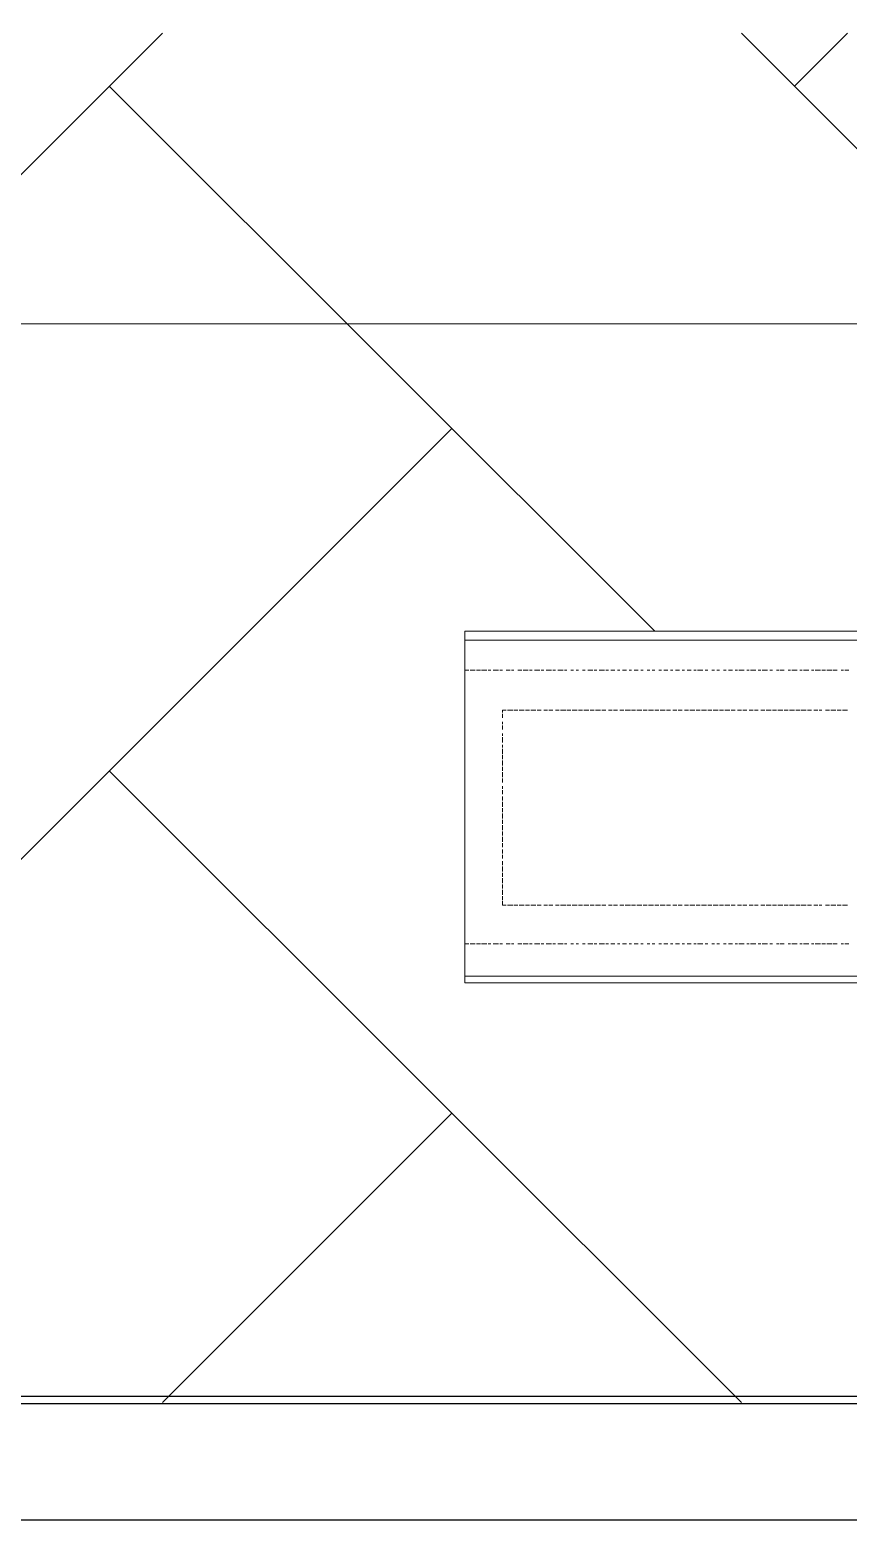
# Model space of a CAD drawing. Header units: millimetres. Extents: x 2928 to 3112, y 1220 to 1280.
# Drawn here: x 2973.754 to 2974.809, y 1236.874 to 1238.796 of the extents above; entities that cross this region are included whole.
import ezdxf

# ---------------------------------------------------------------- set-up
doc = ezdxf.new("R2010")
doc.units = ezdxf.units.MM

msp = doc.modelspace()

# ---------------------------------------------------------------- linework, layer by layer
at = {"color": 7, "linetype": 'Continuous', "lineweight": -2, "true_color": 0x000007}
for points in [[(2937.08126, 1265.3073), (2937.07792, 1267.474), (2938.98795, 1267.474), (2985.45528, 1267.474), (2985.45528, 1236.87356), (2938.98795, 1236.87356), (2937.08126, 1236.87356), (2937.08126, 1238.60692)], [(2937.23126, 1265.3073), (2937.23126, 1267.32399), (2938.98795, 1267.32399), (2985.30528, 1267.32399), (2985.30528, 1237.02356), (2938.98795, 1237.02356), (2937.22793, 1237.02356), (2937.22793, 1238.60692)]]:
    msp.add_lwpolyline(points, close=True, dxfattribs=at)
at = {"color": 9, "linetype": 'Continuous', "lineweight": 13, "true_color": 0xbababa}
for points in [[(2972.97344, 1237.84024), (2973.92512, 1238.79192), (2973.92512, 1238.79192)], [(2975.1818, 1238.28191), (2974.67179, 1238.79192), (2974.67179, 1238.79192)], [(2974.74013, 1238.72358), (2974.80846, 1238.79192), (2974.80846, 1238.79192)], [(2974.56013, 1238.02024), (2973.85678, 1238.72358), (2973.85678, 1238.72358)], [(2973.04177, 1237.02523), (2974.29846, 1238.28191), (2974.29846, 1238.28191)], [(2974.67179, 1237.02523), (2973.85678, 1237.84024), (2973.85678, 1237.84024)], [(2973.92512, 1237.02523), (2974.29846, 1237.39857), (2974.29846, 1237.39857)]]:
    msp.add_lwpolyline(points, dxfattribs=at)
at = {"color": 253, "linetype": 'Continuous', "lineweight": 5, "true_color": 0x9a9a9a}
for points in [[(2957.39321, 1238.41691), (2982.93191, 1238.41691), (2982.93191, 1238.41691)], [(2976.33182, 1238.00857), (2974.31512, 1238.00857), (2974.31512, 1238.00857)], [(2976.33182, 1237.57524), (2974.31512, 1237.57524), (2974.31512, 1237.57524)]]:
    msp.add_lwpolyline(points, dxfattribs=at)
at = {"color": 7, "linetype": 'Continuous', "lineweight": 20, "true_color": 0x000007}
msp.add_lwpolyline([(2976.33182, 1237.5669), (2974.31512, 1237.5669), (2974.31512, 1238.02024), (2976.33182, 1238.02024)], close=True, dxfattribs=at)
at = {"color": 252, "linetype": 'Continuous', "lineweight": 13, "true_color": 0x989898}
for points in [[(2974.31512, 1237.97024), (2974.32012, 1237.97024), (2974.32012, 1237.97024)], [(2974.32179, 1237.97024), (2974.32846, 1237.97024), (2974.32846, 1237.97024)], [(2974.33012, 1237.97024), (2974.33512, 1237.97024), (2974.33512, 1237.97024)], [(2974.33679, 1237.97024), (2974.34346, 1237.97024), (2974.34346, 1237.97024)], [(2974.34512, 1237.97024), (2974.34846, 1237.97024), (2974.34846, 1237.97024)], [(2974.35179, 1237.97024), (2974.35846, 1237.97024), (2974.35846, 1237.97024)], [(2974.36012, 1237.97024), (2974.36346, 1237.97024), (2974.36346, 1237.97024)], [(2974.36846, 1237.97024), (2974.37346, 1237.97024), (2974.37346, 1237.97024)], [(2974.37512, 1237.97024), (2974.37846, 1237.97024), (2974.37846, 1237.97024)], [(2974.38346, 1237.97024), (2974.38846, 1237.97024), (2974.38846, 1237.97024)], [(2974.39012, 1237.97024), (2974.39679, 1237.97024), (2974.39679, 1237.97024)], [(2974.39846, 1237.97024), (2974.40179, 1237.97024), (2974.40179, 1237.97024)], [(2974.40512, 1237.97024), (2974.41179, 1237.97024), (2974.41179, 1237.97024)], [(2974.41346, 1237.97024), (2974.41679, 1237.97024), (2974.41679, 1237.97024)], [(2974.42012, 1237.97024), (2974.42679, 1237.97024), (2974.42679, 1237.97024)], [(2974.42846, 1237.97024), (2974.43179, 1237.97024), (2974.43179, 1237.97024)], [(2974.43512, 1237.97024), (2974.44179, 1237.97024), (2974.44179, 1237.97024)], [(2974.44346, 1237.97024), (2974.44679, 1237.97024), (2974.44679, 1237.97024)], [(2974.45179, 1237.97024), (2974.45512, 1237.97024), (2974.45512, 1237.97024)], [(2974.45846, 1237.97024), (2974.46179, 1237.97024), (2974.46179, 1237.97024)], [(2974.46679, 1237.97024), (2974.47012, 1237.97024), (2974.47012, 1237.97024)], [(2974.47346, 1237.97024), (2974.48012, 1237.97024), (2974.48012, 1237.97024)], [(2974.48179, 1237.97024), (2974.48512, 1237.97024), (2974.48512, 1237.97024)], [(2974.48846, 1237.97024), (2974.49512, 1237.97024), (2974.49512, 1237.97024)], [(2974.49679, 1237.97024), (2974.50012, 1237.97024), (2974.50012, 1237.97024)], [(2974.50346, 1237.97024), (2974.50846, 1237.97024), (2974.50846, 1237.97024)], [(2974.51179, 1237.97024), (2974.51512, 1237.97024), (2974.51512, 1237.97024)], [(2974.51846, 1237.97024), (2974.52346, 1237.97024), (2974.52346, 1237.97024)], [(2974.52679, 1237.97024), (2974.53013, 1237.97024), (2974.53013, 1237.97024)], [(2974.53346, 1237.97024), (2974.53846, 1237.97024), (2974.53846, 1237.97024)], [(2974.54179, 1237.97024), (2974.54513, 1237.97024), (2974.54513, 1237.97024)], [(2974.55013, 1237.97024), (2974.55346, 1237.97024), (2974.55346, 1237.97024)], [(2974.55679, 1237.97024), (2974.56013, 1237.97024), (2974.56013, 1237.97024)], [(2974.56513, 1237.97024), (2974.56846, 1237.97024), (2974.56846, 1237.97024)], [(2974.57179, 1237.97024), (2974.57679, 1237.97024), (2974.57679, 1237.97024)], [(2974.58013, 1237.97024), (2974.58346, 1237.97024), (2974.58346, 1237.97024)], [(2974.58679, 1237.97024), (2974.59179, 1237.97024), (2974.59179, 1237.97024)], [(2974.59513, 1237.97024), (2974.59846, 1237.97024), (2974.59846, 1237.97024)], [(2974.60179, 1237.97024), (2974.60679, 1237.97024), (2974.60679, 1237.97024)], [(2974.61013, 1237.97024), (2974.61346, 1237.97024), (2974.61346, 1237.97024)], [(2974.61513, 1237.97024), (2974.62179, 1237.97024), (2974.62179, 1237.97024)], [(2974.62513, 1237.97024), (2974.62846, 1237.97024), (2974.62846, 1237.97024)], [(2974.63346, 1237.97024), (2974.63679, 1237.97024), (2974.63679, 1237.97024)], [(2974.64013, 1237.97024), (2974.64346, 1237.97024), (2974.64346, 1237.97024)], [(2974.64846, 1237.97024), (2974.65179, 1237.97024), (2974.65179, 1237.97024)], [(2974.65513, 1237.97024), (2974.66013, 1237.97024), (2974.66013, 1237.97024)], [(2974.66346, 1237.97024), (2974.66679, 1237.97024), (2974.66679, 1237.97024)], [(2974.66846, 1237.97024), (2974.67513, 1237.97024), (2974.67513, 1237.97024)], [(2974.67846, 1237.97024), (2974.68179, 1237.97024), (2974.68179, 1237.97024)], [(2974.68346, 1237.97024), (2974.69013, 1237.97024), (2974.69013, 1237.97024)], [(2974.69346, 1237.97024), (2974.69679, 1237.97024), (2974.69679, 1237.97024)], [(2974.69846, 1237.97024), (2974.70513, 1237.97024), (2974.70513, 1237.97024)], [(2974.70846, 1237.97024), (2974.71179, 1237.97024), (2974.71179, 1237.97024)], [(2974.71679, 1237.97024), (2974.72013, 1237.97024), (2974.72013, 1237.97024)], [(2974.72179, 1237.97024), (2974.72679, 1237.97024), (2974.72679, 1237.97024)], [(2974.73179, 1237.97024), (2974.73513, 1237.97024), (2974.73513, 1237.97024)], [(2974.73679, 1237.97024), (2974.74346, 1237.97024), (2974.74346, 1237.97024)], [(2974.74679, 1237.97024), (2974.75013, 1237.97024), (2974.75013, 1237.97024)], [(2974.75179, 1237.97024), (2974.75846, 1237.97024), (2974.75846, 1237.97024)], [(2974.7618, 1237.97024), (2974.76513, 1237.97024), (2974.76513, 1237.97024)], [(2974.7668, 1237.97024), (2974.77346, 1237.97024), (2974.77346, 1237.97024)], [(2974.77513, 1237.97024), (2974.78013, 1237.97024), (2974.78013, 1237.97024)], [(2974.7818, 1237.97024), (2974.78846, 1237.97024), (2974.78846, 1237.97024)], [(2974.79013, 1237.97024), (2974.79513, 1237.97024), (2974.79513, 1237.97024)], [(2974.80013, 1237.97024), (2974.80346, 1237.97024), (2974.80346, 1237.97024)], [(2974.80513, 1237.97024), (2974.81013, 1237.97024), (2974.81013, 1237.97024)], [(2974.36346, 1237.91524), (2974.36346, 1237.91857), (2974.36846, 1237.91857)], [(2974.37012, 1237.91857), (2974.37679, 1237.91857), (2974.37679, 1237.91857)], [(2974.37846, 1237.91857), (2974.38346, 1237.91857), (2974.38346, 1237.91857)], [(2974.38512, 1237.91857), (2974.39179, 1237.91857), (2974.39179, 1237.91857)], [(2974.39346, 1237.91857), (2974.39846, 1237.91857), (2974.39846, 1237.91857)], [(2974.40012, 1237.91857), (2974.40679, 1237.91857), (2974.40679, 1237.91857)], [(2974.40846, 1237.91857), (2974.41346, 1237.91857), (2974.41346, 1237.91857)], [(2974.41679, 1237.91857), (2974.42179, 1237.91857), (2974.42179, 1237.91857)], [(2974.42346, 1237.91857), (2974.42846, 1237.91857), (2974.42846, 1237.91857)], [(2974.43179, 1237.91857), (2974.43679, 1237.91857), (2974.43679, 1237.91857)], [(2974.43846, 1237.91857), (2974.44512, 1237.91857), (2974.44512, 1237.91857)], [(2974.44679, 1237.91857), (2974.45179, 1237.91857), (2974.45179, 1237.91857)], [(2974.45346, 1237.91857), (2974.46012, 1237.91857), (2974.46012, 1237.91857)], [(2974.46179, 1237.91857), (2974.46679, 1237.91857), (2974.46679, 1237.91857)], [(2974.46846, 1237.91857), (2974.47512, 1237.91857), (2974.47512, 1237.91857)], [(2974.47679, 1237.91857), (2974.48179, 1237.91857), (2974.48179, 1237.91857)], [(2974.48346, 1237.91857), (2974.49012, 1237.91857), (2974.49012, 1237.91857)], [(2974.49179, 1237.91857), (2974.49679, 1237.91857), (2974.49679, 1237.91857)], [(2974.50012, 1237.91857), (2974.50512, 1237.91857), (2974.50512, 1237.91857)], [(2974.50679, 1237.91857), (2974.51179, 1237.91857), (2974.51179, 1237.91857)], [(2974.51512, 1237.91857), (2974.52012, 1237.91857), (2974.52012, 1237.91857)], [(2974.52179, 1237.91857), (2974.52846, 1237.91857), (2974.52846, 1237.91857)], [(2974.53013, 1237.91857), (2974.53513, 1237.91857), (2974.53513, 1237.91857)], [(2974.53679, 1237.91857), (2974.54346, 1237.91857), (2974.54346, 1237.91857)], [(2974.54513, 1237.91857), (2974.55013, 1237.91857), (2974.55013, 1237.91857)], [(2974.55179, 1237.91857), (2974.55846, 1237.91857), (2974.55846, 1237.91857)], [(2974.56013, 1237.91857), (2974.56513, 1237.91857), (2974.56513, 1237.91857)], [(2974.56679, 1237.91857), (2974.57346, 1237.91857), (2974.57346, 1237.91857)], [(2974.57513, 1237.91857), (2974.58013, 1237.91857), (2974.58013, 1237.91857)], [(2974.58346, 1237.91857), (2974.58846, 1237.91857), (2974.58846, 1237.91857)], [(2974.59013, 1237.91857), (2974.59513, 1237.91857), (2974.59513, 1237.91857)], [(2974.59846, 1237.91857), (2974.60346, 1237.91857), (2974.60346, 1237.91857)], [(2974.60513, 1237.91857), (2974.61179, 1237.91857), (2974.61179, 1237.91857)], [(2974.61346, 1237.91857), (2974.61846, 1237.91857), (2974.61846, 1237.91857)], [(2974.62013, 1237.91857), (2974.62679, 1237.91857), (2974.62679, 1237.91857)], [(2974.62846, 1237.91857), (2974.63346, 1237.91857), (2974.63346, 1237.91857)], [(2974.63513, 1237.91857), (2974.64179, 1237.91857), (2974.64179, 1237.91857)], [(2974.64346, 1237.91857), (2974.64846, 1237.91857), (2974.64846, 1237.91857)], [(2974.65013, 1237.91857), (2974.65679, 1237.91857), (2974.65679, 1237.91857)], [(2974.65846, 1237.91857), (2974.66346, 1237.91857), (2974.66346, 1237.91857)], [(2974.66679, 1237.91857), (2974.67179, 1237.91857), (2974.67179, 1237.91857)], [(2974.67346, 1237.91857), (2974.67846, 1237.91857), (2974.67846, 1237.91857)], [(2974.68179, 1237.91857), (2974.68679, 1237.91857), (2974.68679, 1237.91857)], [(2974.68846, 1237.91857), (2974.69346, 1237.91857), (2974.69346, 1237.91857)], [(2974.69679, 1237.91857), (2974.70179, 1237.91857), (2974.70179, 1237.91857)], [(2974.70346, 1237.91857), (2974.71013, 1237.91857), (2974.71013, 1237.91857)], [(2974.71179, 1237.91857), (2974.71679, 1237.91857), (2974.71679, 1237.91857)], [(2974.71846, 1237.91857), (2974.72513, 1237.91857), (2974.72513, 1237.91857)], [(2974.72679, 1237.91857), (2974.73179, 1237.91857), (2974.73179, 1237.91857)], [(2974.73346, 1237.91857), (2974.74013, 1237.91857), (2974.74013, 1237.91857)], [(2974.74179, 1237.91857), (2974.74679, 1237.91857), (2974.74679, 1237.91857)], [(2974.74846, 1237.91857), (2974.75513, 1237.91857), (2974.75513, 1237.91857)], [(2974.75679, 1237.91857), (2974.7618, 1237.91857), (2974.7618, 1237.91857)], [(2974.76513, 1237.91857), (2974.77013, 1237.91857), (2974.77013, 1237.91857)], [(2974.7718, 1237.91857), (2974.77513, 1237.91857), (2974.77513, 1237.91857)], [(2974.78013, 1237.91857), (2974.78513, 1237.91857), (2974.78513, 1237.91857)], [(2974.7868, 1237.91857), (2974.79346, 1237.91857), (2974.79346, 1237.91857)], [(2974.79513, 1237.91857), (2974.80013, 1237.91857), (2974.80013, 1237.91857)], [(2974.8018, 1237.91857), (2974.80846, 1237.91857), (2974.80846, 1237.91857)], [(2974.36346, 1237.90857), (2974.36346, 1237.91357), (2974.36346, 1237.91357)], [(2974.36346, 1237.90024), (2974.36346, 1237.90357), (2974.36346, 1237.90357)], [(2974.36346, 1237.89357), (2974.36346, 1237.89857), (2974.36346, 1237.89857)], [(2974.36346, 1237.88524), (2974.36346, 1237.88857), (2974.36346, 1237.88857)], [(2974.36346, 1237.87691), (2974.36346, 1237.88357), (2974.36346, 1237.88357)], [(2974.36346, 1237.87024), (2974.36346, 1237.87357), (2974.36346, 1237.87357)], [(2974.36346, 1237.86191), (2974.36346, 1237.86857), (2974.36346, 1237.86857)], [(2974.36346, 1237.85524), (2974.36346, 1237.86024), (2974.36346, 1237.86024)], [(2974.36346, 1237.84691), (2974.36346, 1237.85357), (2974.36346, 1237.85357)], [(2974.36346, 1237.84024), (2974.36346, 1237.84524), (2974.36346, 1237.84524)], [(2974.36346, 1237.83191), (2974.36346, 1237.83857), (2974.36346, 1237.83857)], [(2974.36346, 1237.82524), (2974.36346, 1237.83024), (2974.36346, 1237.83024)], [(2974.36346, 1237.81691), (2974.36346, 1237.82024), (2974.36346, 1237.82024)], [(2974.36346, 1237.81024), (2974.36346, 1237.81524), (2974.36346, 1237.81524)], [(2974.36346, 1237.80191), (2974.36346, 1237.80691), (2974.36346, 1237.80691)], [(2974.36346, 1237.79357), (2974.36346, 1237.80024), (2974.36346, 1237.80024)], [(2974.36346, 1237.7869), (2974.36346, 1237.7919), (2974.36346, 1237.7919)], [(2974.36346, 1237.77857), (2974.36346, 1237.78524), (2974.36346, 1237.78524)], [(2974.36346, 1237.7719), (2974.36346, 1237.7769), (2974.36346, 1237.7769)], [(2974.36346, 1237.76357), (2974.36346, 1237.77024), (2974.36346, 1237.77024)], [(2974.36346, 1237.7569), (2974.36346, 1237.7619), (2974.36346, 1237.7619)], [(2974.36346, 1237.74857), (2974.36346, 1237.75524), (2974.36346, 1237.75524)], [(2974.36346, 1237.7419), (2974.36346, 1237.7469), (2974.36346, 1237.7469)], [(2974.36346, 1237.73357), (2974.36346, 1237.73857), (2974.36346, 1237.73857)], [(2974.36346, 1237.7269), (2974.36346, 1237.7319), (2974.36346, 1237.7319)], [(2974.36346, 1237.71857), (2974.36346, 1237.72357), (2974.36346, 1237.72357)], [(2974.36346, 1237.71024), (2974.36346, 1237.7169), (2974.36346, 1237.7169)], [(2974.36346, 1237.70357), (2974.36346, 1237.70857), (2974.36346, 1237.70857)], [(2974.36346, 1237.69524), (2974.36346, 1237.7019), (2974.36346, 1237.7019)], [(2974.36346, 1237.68857), (2974.36346, 1237.69357), (2974.36346, 1237.69357)], [(2974.36346, 1237.68024), (2974.36346, 1237.6869), (2974.36346, 1237.6869)], [(2974.36346, 1237.67357), (2974.36346, 1237.67857), (2974.36346, 1237.67857)], [(2974.36346, 1237.6669), (2974.36346, 1237.6719), (2974.36346, 1237.6719)], [(2974.36846, 1237.6669), (2974.36346, 1237.6669), (2974.36346, 1237.6669)], [(2974.37679, 1237.6669), (2974.37012, 1237.6669), (2974.37012, 1237.6669)], [(2974.38346, 1237.6669), (2974.37846, 1237.6669), (2974.37846, 1237.6669)], [(2974.39179, 1237.6669), (2974.38512, 1237.6669), (2974.38512, 1237.6669)], [(2974.39846, 1237.6669), (2974.39346, 1237.6669), (2974.39346, 1237.6669)], [(2974.40679, 1237.6669), (2974.40012, 1237.6669), (2974.40012, 1237.6669)], [(2974.41346, 1237.6669), (2974.40846, 1237.6669), (2974.40846, 1237.6669)], [(2974.42179, 1237.6669), (2974.41679, 1237.6669), (2974.41679, 1237.6669)], [(2974.42846, 1237.6669), (2974.42346, 1237.6669), (2974.42346, 1237.6669)], [(2974.43679, 1237.6669), (2974.43179, 1237.6669), (2974.43179, 1237.6669)], [(2974.44512, 1237.6669), (2974.43846, 1237.6669), (2974.43846, 1237.6669)], [(2974.45179, 1237.6669), (2974.44679, 1237.6669), (2974.44679, 1237.6669)], [(2974.46012, 1237.6669), (2974.45346, 1237.6669), (2974.45346, 1237.6669)], [(2974.46679, 1237.6669), (2974.46179, 1237.6669), (2974.46179, 1237.6669)], [(2974.47512, 1237.6669), (2974.46846, 1237.6669), (2974.46846, 1237.6669)], [(2974.48179, 1237.6669), (2974.47679, 1237.6669), (2974.47679, 1237.6669)], [(2974.49012, 1237.6669), (2974.48346, 1237.6669), (2974.48346, 1237.6669)], [(2974.49679, 1237.6669), (2974.49179, 1237.6669), (2974.49179, 1237.6669)], [(2974.50512, 1237.6669), (2974.50012, 1237.6669), (2974.50012, 1237.6669)], [(2974.51179, 1237.6669), (2974.50679, 1237.6669), (2974.50679, 1237.6669)], [(2974.52012, 1237.6669), (2974.51512, 1237.6669), (2974.51512, 1237.6669)], [(2974.52846, 1237.6669), (2974.52179, 1237.6669), (2974.52179, 1237.6669)], [(2974.53513, 1237.6669), (2974.53013, 1237.6669), (2974.53013, 1237.6669)], [(2974.54346, 1237.6669), (2974.53679, 1237.6669), (2974.53679, 1237.6669)], [(2974.55013, 1237.6669), (2974.54513, 1237.6669), (2974.54513, 1237.6669)], [(2974.55846, 1237.6669), (2974.55179, 1237.6669), (2974.55179, 1237.6669)], [(2974.56513, 1237.6669), (2974.56013, 1237.6669), (2974.56013, 1237.6669)], [(2974.57346, 1237.6669), (2974.56679, 1237.6669), (2974.56679, 1237.6669)], [(2974.58013, 1237.6669), (2974.57513, 1237.6669), (2974.57513, 1237.6669)], [(2974.58846, 1237.6669), (2974.58346, 1237.6669), (2974.58346, 1237.6669)], [(2974.59513, 1237.6669), (2974.59013, 1237.6669), (2974.59013, 1237.6669)], [(2974.60346, 1237.6669), (2974.59846, 1237.6669), (2974.59846, 1237.6669)], [(2974.61179, 1237.6669), (2974.60513, 1237.6669), (2974.60513, 1237.6669)], [(2974.61846, 1237.6669), (2974.61346, 1237.6669), (2974.61346, 1237.6669)], [(2974.62679, 1237.6669), (2974.62013, 1237.6669), (2974.62013, 1237.6669)], [(2974.63346, 1237.6669), (2974.62846, 1237.6669), (2974.62846, 1237.6669)], [(2974.64179, 1237.6669), (2974.63513, 1237.6669), (2974.63513, 1237.6669)], [(2974.64846, 1237.6669), (2974.64346, 1237.6669), (2974.64346, 1237.6669)], [(2974.65679, 1237.6669), (2974.65013, 1237.6669), (2974.65013, 1237.6669)], [(2974.66346, 1237.6669), (2974.65846, 1237.6669), (2974.65846, 1237.6669)], [(2974.67179, 1237.6669), (2974.66679, 1237.6669), (2974.66679, 1237.6669)], [(2974.67846, 1237.6669), (2974.67346, 1237.6669), (2974.67346, 1237.6669)], [(2974.68679, 1237.6669), (2974.68179, 1237.6669), (2974.68179, 1237.6669)], [(2974.69346, 1237.6669), (2974.68846, 1237.6669), (2974.68846, 1237.6669)], [(2974.70179, 1237.6669), (2974.69679, 1237.6669), (2974.69679, 1237.6669)], [(2974.71013, 1237.6669), (2974.70346, 1237.6669), (2974.70346, 1237.6669)], [(2974.71679, 1237.6669), (2974.71179, 1237.6669), (2974.71179, 1237.6669)], [(2974.72513, 1237.6669), (2974.71846, 1237.6669), (2974.71846, 1237.6669)], [(2974.73179, 1237.6669), (2974.72679, 1237.6669), (2974.72679, 1237.6669)], [(2974.74013, 1237.6669), (2974.73346, 1237.6669), (2974.73346, 1237.6669)], [(2974.74679, 1237.6669), (2974.74179, 1237.6669), (2974.74179, 1237.6669)], [(2974.75513, 1237.6669), (2974.74846, 1237.6669), (2974.74846, 1237.6669)], [(2974.7618, 1237.6669), (2974.75679, 1237.6669), (2974.75679, 1237.6669)], [(2974.77013, 1237.6669), (2974.76513, 1237.6669), (2974.76513, 1237.6669)], [(2974.77513, 1237.6669), (2974.7718, 1237.6669), (2974.7718, 1237.6669)], [(2974.78513, 1237.6669), (2974.78013, 1237.6669), (2974.78013, 1237.6669)], [(2974.79346, 1237.6669), (2974.7868, 1237.6669), (2974.7868, 1237.6669)], [(2974.80013, 1237.6669), (2974.79513, 1237.6669), (2974.79513, 1237.6669)], [(2974.80846, 1237.6669), (2974.8018, 1237.6669), (2974.8018, 1237.6669)], [(2974.32012, 1237.6169), (2974.31512, 1237.6169), (2974.31512, 1237.6169)], [(2974.32846, 1237.6169), (2974.32179, 1237.6169), (2974.32179, 1237.6169)], [(2974.33512, 1237.6169), (2974.33012, 1237.6169), (2974.33012, 1237.6169)], [(2974.34346, 1237.6169), (2974.33679, 1237.6169), (2974.33679, 1237.6169)], [(2974.34846, 1237.6169), (2974.34512, 1237.6169), (2974.34512, 1237.6169)], [(2974.35846, 1237.6169), (2974.35179, 1237.6169), (2974.35179, 1237.6169)], [(2974.36346, 1237.6169), (2974.36012, 1237.6169), (2974.36012, 1237.6169)], [(2974.37346, 1237.6169), (2974.36846, 1237.6169), (2974.36846, 1237.6169)], [(2974.37846, 1237.6169), (2974.37512, 1237.6169), (2974.37512, 1237.6169)], [(2974.38846, 1237.6169), (2974.38346, 1237.6169), (2974.38346, 1237.6169)], [(2974.39679, 1237.6169), (2974.39012, 1237.6169), (2974.39012, 1237.6169)], [(2974.40179, 1237.6169), (2974.39846, 1237.6169), (2974.39846, 1237.6169)], [(2974.41179, 1237.6169), (2974.40512, 1237.6169), (2974.40512, 1237.6169)], [(2974.41679, 1237.6169), (2974.41346, 1237.6169), (2974.41346, 1237.6169)], [(2974.42679, 1237.6169), (2974.42012, 1237.6169), (2974.42012, 1237.6169)], [(2974.43179, 1237.6169), (2974.42846, 1237.6169), (2974.42846, 1237.6169)], [(2974.44179, 1237.6169), (2974.43512, 1237.6169), (2974.43512, 1237.6169)], [(2974.44679, 1237.6169), (2974.44346, 1237.6169), (2974.44346, 1237.6169)], [(2974.45512, 1237.6169), (2974.45179, 1237.6169), (2974.45179, 1237.6169)], [(2974.46179, 1237.6169), (2974.45846, 1237.6169), (2974.45846, 1237.6169)], [(2974.47012, 1237.6169), (2974.46679, 1237.6169), (2974.46679, 1237.6169)], [(2974.48012, 1237.6169), (2974.47346, 1237.6169), (2974.47346, 1237.6169)], [(2974.48512, 1237.6169), (2974.48179, 1237.6169), (2974.48179, 1237.6169)], [(2974.49512, 1237.6169), (2974.48846, 1237.6169), (2974.48846, 1237.6169)], [(2974.50012, 1237.6169), (2974.49679, 1237.6169), (2974.49679, 1237.6169)], [(2974.50846, 1237.6169), (2974.50346, 1237.6169), (2974.50346, 1237.6169)], [(2974.51512, 1237.6169), (2974.51179, 1237.6169), (2974.51179, 1237.6169)], [(2974.52346, 1237.6169), (2974.51846, 1237.6169), (2974.51846, 1237.6169)], [(2974.53013, 1237.6169), (2974.52679, 1237.6169), (2974.52679, 1237.6169)], [(2974.53846, 1237.6169), (2974.53346, 1237.6169), (2974.53346, 1237.6169)], [(2974.54513, 1237.6169), (2974.54179, 1237.6169), (2974.54179, 1237.6169)], [(2974.55346, 1237.6169), (2974.55013, 1237.6169), (2974.55013, 1237.6169)], [(2974.56013, 1237.6169), (2974.55679, 1237.6169), (2974.55679, 1237.6169)], [(2974.56846, 1237.6169), (2974.56513, 1237.6169), (2974.56513, 1237.6169)], [(2974.57679, 1237.6169), (2974.57179, 1237.6169), (2974.57179, 1237.6169)], [(2974.58346, 1237.6169), (2974.58013, 1237.6169), (2974.58013, 1237.6169)], [(2974.59179, 1237.6169), (2974.58679, 1237.6169), (2974.58679, 1237.6169)], [(2974.59846, 1237.6169), (2974.59513, 1237.6169), (2974.59513, 1237.6169)], [(2974.60679, 1237.6169), (2974.60179, 1237.6169), (2974.60179, 1237.6169)], [(2974.61346, 1237.6169), (2974.61013, 1237.6169), (2974.61013, 1237.6169)], [(2974.62179, 1237.6169), (2974.61513, 1237.6169), (2974.61513, 1237.6169)], [(2974.62846, 1237.6169), (2974.62513, 1237.6169), (2974.62513, 1237.6169)], [(2974.63679, 1237.6169), (2974.63346, 1237.6169), (2974.63346, 1237.6169)], [(2974.64346, 1237.6169), (2974.64013, 1237.6169), (2974.64013, 1237.6169)], [(2974.65179, 1237.6169), (2974.64846, 1237.6169), (2974.64846, 1237.6169)], [(2974.66013, 1237.6169), (2974.65513, 1237.6169), (2974.65513, 1237.6169)], [(2974.66679, 1237.6169), (2974.66346, 1237.6169), (2974.66346, 1237.6169)], [(2974.67513, 1237.6169), (2974.66846, 1237.6169), (2974.66846, 1237.6169)], [(2974.68179, 1237.6169), (2974.67846, 1237.6169), (2974.67846, 1237.6169)], [(2974.69013, 1237.6169), (2974.68346, 1237.6169), (2974.68346, 1237.6169)], [(2974.69679, 1237.6169), (2974.69346, 1237.6169), (2974.69346, 1237.6169)], [(2974.70513, 1237.6169), (2974.69846, 1237.6169), (2974.69846, 1237.6169)], [(2974.71179, 1237.6169), (2974.70846, 1237.6169), (2974.70846, 1237.6169)], [(2974.72013, 1237.6169), (2974.71679, 1237.6169), (2974.71679, 1237.6169)], [(2974.72679, 1237.6169), (2974.72179, 1237.6169), (2974.72179, 1237.6169)], [(2974.73513, 1237.6169), (2974.73179, 1237.6169), (2974.73179, 1237.6169)], [(2974.74346, 1237.6169), (2974.73679, 1237.6169), (2974.73679, 1237.6169)], [(2974.75013, 1237.6169), (2974.74679, 1237.6169), (2974.74679, 1237.6169)], [(2974.75846, 1237.6169), (2974.75179, 1237.6169), (2974.75179, 1237.6169)], [(2974.76513, 1237.6169), (2974.7618, 1237.6169), (2974.7618, 1237.6169)], [(2974.77346, 1237.6169), (2974.7668, 1237.6169), (2974.7668, 1237.6169)], [(2974.78013, 1237.6169), (2974.77513, 1237.6169), (2974.77513, 1237.6169)], [(2974.78846, 1237.6169), (2974.7818, 1237.6169), (2974.7818, 1237.6169)], [(2974.79513, 1237.6169), (2974.79013, 1237.6169), (2974.79013, 1237.6169)], [(2974.80346, 1237.6169), (2974.80013, 1237.6169), (2974.80013, 1237.6169)], [(2974.81013, 1237.6169), (2974.80513, 1237.6169), (2974.80513, 1237.6169)]]:
    msp.add_lwpolyline(points, dxfattribs=at)
at = {"color": 253, "linetype": 'Continuous', "lineweight": -2, "true_color": 0x9a9a9a}
msp.add_lwpolyline([(2943.29801, 1237.03356), (2986.86863, 1237.03356), (2986.86863, 1237.03356)], dxfattribs=at)

doc.saveas('drawing.dxf')
